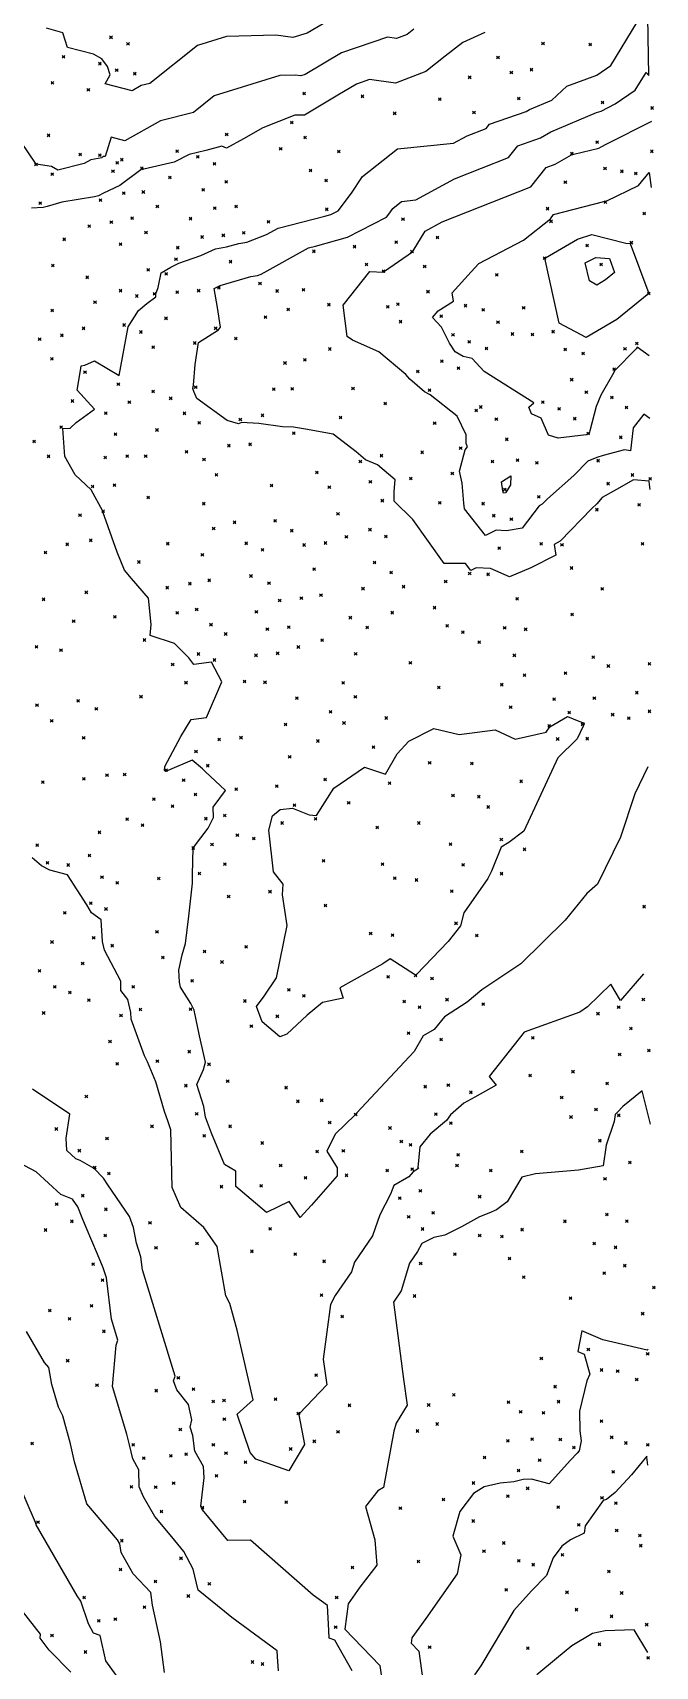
# Model space of a CAD drawing. Header units: inches. Extents: x 1411897 to 1412713, y 4930955 to 4931789.
# Drawn here: x 1412283.3 to 1412328.2, y 4931338.5 to 4931456.2 of the extents above; entities that cross this region are included whole.
import ezdxf

# ---------------------------------------------------------------- set-up
doc = ezdxf.new("R2010")
doc.units = ezdxf.units.IN
doc.header["$MEASUREMENT"] = 0
doc.header["$PDMODE"] = 35
doc.header["$PDSIZE"] = 0.1

msp = doc.modelspace()

# ---------------------------------------------------------------- linework, layer by layer
at = {"color": 2, "true_color": 0xf1eb1f}
for p, q in [((1412327.69, 4931453.15), (1412327.43, 4931468.2)), ((1412285.49, 4931456.23), (1412284.32, 4931456.58)), ((1412285.82, 4931455.17), (1412285.49, 4931456.23)), ((1412300.83, 4931456.07), (1412297.28, 4931455.97)), ((1412302.06, 4931455.89), (1412300.83, 4931456.07)), ((1412303.09, 4931456.2), (1412302.06, 4931455.89)), ((1412304.48, 4931457.02), (1412303.09, 4931456.2)), ((1412310.29, 4931456.11), (1412309.52, 4931455.82)), ((1412310.77, 4931456.5), (1412310.29, 4931456.11)), ((1412315.88, 4931456.26), (1412314.31, 4931455.53)), ((1412324.95, 4931453.88), (1412326.86, 4931457)), ((1412287.7, 4931454.7), (1412285.82, 4931455.17)), ((1412295.19, 4931455.33), (1412291.75, 4931452.58)), ((1412297.28, 4931455.97), (1412295.19, 4931455.33)), ((1412308.87, 4931455.91), (1412305.56, 4931454.78)), ((1412309.52, 4931455.82), (1412308.87, 4931455.91)), ((1412314.31, 4931455.53), (1412313.03, 4931454.55)), ((1412288.31, 4931454.36), (1412287.7, 4931454.7)), ((1412288.7, 4931453.8), (1412288.31, 4931454.36)), ((1412288.9, 4931453.21), (1412288.7, 4931453.8)), ((1412305.56, 4931454.78), (1412302.94, 4931453.22)), ((1412313.03, 4931454.55), (1412311.64, 4931453.44)), ((1412323.94, 4931453.19), (1412324.95, 4931453.88)), ((1412288.55, 4931452.56), (1412288.9, 4931453.21)), ((1412290.49, 4931452.06), (1412288.55, 4931452.56)), ((1412291.75, 4931452.58), (1412291.14, 4931452.43)), ((1412301.11, 4931453.15), (1412296.38, 4931451.69)), ((1412302.23, 4931453.18), (1412301.11, 4931453.15)), ((1412302.62, 4931453.13), (1412302.23, 4931453.18)), ((1412302.94, 4931453.22), (1412302.62, 4931453.13)), ((1412306.64, 4931452.54), (1412305.3, 4931451.74)), ((1412307.58, 4931452.86), (1412306.64, 4931452.54)), ((1412309.44, 4931452.6), (1412307.58, 4931452.86)), ((1412311.64, 4931453.44), (1412309.44, 4931452.6)), ((1412321.79, 4931452.4), (1412323.94, 4931453.19)), ((1412326.7, 4931452.09), (1412327.49, 4931453.38)), ((1412327.49, 4931453.38), (1412327.69, 4931453.15)), ((1412291.14, 4931452.43), (1412290.49, 4931452.06)), ((1412296.38, 4931451.69), (1412294.89, 4931450.5)), ((1412305.3, 4931451.74), (1412302.9, 4931450.3)), ((1412319.09, 4931450.71), (1412320.7, 4931451.39)), ((1412320.7, 4931451.39), (1412321.79, 4931452.4)), ((1412325.27, 4931451.12), (1412326.7, 4931452.09)), ((1412294.89, 4931450.5), (1412292.52, 4931449.9)), ((1412302.21, 4931450.31), (1412299.89, 4931449.39)), ((1412302.9, 4931450.3), (1412302.21, 4931450.31)), ((1412316.21, 4931449.65), (1412318.85, 4931450.57)), ((1412318.85, 4931450.57), (1412319.09, 4931450.71)), ((1412320.64, 4931449.1), (1412323.92, 4931450.49)), ((1412323.92, 4931450.49), (1412324.27, 4931450.59)), ((1412324.27, 4931450.59), (1412325.27, 4931451.12)), ((1412292.52, 4931449.9), (1412289.95, 4931448.46)), ((1412299.89, 4931449.39), (1412298.51, 4931448.59)), ((1412314.61, 4931448.81), (1412315.98, 4931449.35)), ((1412315.98, 4931449.35), (1412316.21, 4931449.65)), ((1412319.9, 4931448.67), (1412320.64, 4931449.1)), ((1412324.68, 4931448.24), (1412327.92, 4931449.86)), ((1412283.52, 4931446.84), (1412282.52, 4931448.33)), ((1412288.97, 4931448.71), (1412288.53, 4931447.33)), ((1412289.95, 4931448.46), (1412288.97, 4931448.71)), ((1412295.8, 4931447.76), (1412294.58, 4931447.47)), ((1412296.94, 4931448.06), (1412295.8, 4931447.76)), ((1412297.28, 4931447.92), (1412296.94, 4931448.06)), ((1412298.51, 4931448.59), (1412297.28, 4931447.92)), ((1412307.08, 4931445.87), (1412309.59, 4931447.87)), ((1412309.59, 4931447.87), (1412313.62, 4931448.28)), ((1412313.62, 4931448.28), (1412314.61, 4931448.81)), ((1412317.58, 4931447.25), (1412318.25, 4931448.09)), ((1412318.25, 4931448.09), (1412319.9, 4931448.67)), ((1412322.29, 4931447.48), (1412324.1, 4931447.92)), ((1412324.1, 4931447.92), (1412324.27, 4931448.01)), ((1412324.27, 4931448.01), (1412324.68, 4931448.24)), ((1412283.57, 4931446.76), (1412283.52, 4931446.84)), ((1412284.68, 4931446.61), (1412283.57, 4931446.76)), ((1412285.14, 4931446.34), (1412284.68, 4931446.61)), ((1412287.03, 4931446.81), (1412285.14, 4931446.34)), ((1412287.5, 4931447.08), (1412287.03, 4931446.81)), ((1412288.31, 4931447.22), (1412287.5, 4931447.08)), ((1412288.4, 4931447.31), (1412288.31, 4931447.22)), ((1412288.53, 4931447.33), (1412288.4, 4931447.31)), ((1412293.51, 4931446.92), (1412291.32, 4931446.42)), ((1412294.58, 4931447.47), (1412293.51, 4931446.92)), ((1412313.7, 4931445.71), (1412317.58, 4931447.25)), ((1412320.29, 4931446.54), (1412320.96, 4931446.77)), ((1412320.96, 4931446.77), (1412322.13, 4931447.45)), ((1412322.13, 4931447.45), (1412322.29, 4931447.48)), ((1412291.1, 4931446.36), (1412289.6, 4931445.24)), ((1412291.18, 4931446.4), (1412291.1, 4931446.36)), ((1412291.32, 4931446.42), (1412291.18, 4931446.4)), ((1412306.29, 4931444.67), (1412307.08, 4931445.87)), ((1412310.91, 4931444.19), (1412313.7, 4931445.71)), ((1412319.19, 4931445.14), (1412320.29, 4931446.54)), ((1412326.94, 4931445.22), (1412327.72, 4931446.16)), ((1412327.72, 4931446.16), (1412327.85, 4931445.09)), ((1412287.77, 4931444.41), (1412285.43, 4931444.04)), ((1412288.07, 4931444.48), (1412287.77, 4931444.41)), ((1412288.42, 4931444.69), (1412288.07, 4931444.48)), ((1412289.6, 4931445.24), (1412288.42, 4931444.69)), ((1412305.31, 4931443.41), (1412306.29, 4931444.67)), ((1412312.8, 4931442.61), (1412319.19, 4931445.14)), ((1412324.67, 4931444.13), (1412326.94, 4931445.22)), ((1412284.07, 4931443.65), (1412283.23, 4931443.59)), ((1412284.37, 4931443.72), (1412284.07, 4931443.65)), ((1412285.43, 4931444.04), (1412284.37, 4931443.72)), ((1412304.35, 4931443.01), (1412304.78, 4931443.13)), ((1412304.78, 4931443.13), (1412305.31, 4931443.41)), ((1412308.8, 4931442.95), (1412309.05, 4931443.27)), ((1412309.05, 4931443.27), (1412309.25, 4931443.58)), ((1412309.25, 4931443.58), (1412309.89, 4931444.09)), ((1412309.89, 4931444.09), (1412310.91, 4931444.19)), ((1412320.6, 4931442.84), (1412320.83, 4931443.15)), ((1412320.83, 4931443.15), (1412324.45, 4931444.09)), ((1412324.45, 4931444.09), (1412324.57, 4931444.09)), ((1412324.57, 4931444.09), (1412324.63, 4931444.13)), ((1412324.63, 4931444.13), (1412324.67, 4931444.13)), ((1412300.17, 4931441.69), (1412301.01, 4931442.16)), ((1412301.01, 4931442.16), (1412304.35, 4931443.01)), ((1412305.99, 4931441.5), (1412308.8, 4931442.95)), ((1412310.73, 4931440.53), (1412311.59, 4931441.95)), ((1412311.59, 4931441.95), (1412312.8, 4931442.61)), ((1412318.67, 4931441.3), (1412320.6, 4931442.84)), ((1412296.49, 4931440.67), (1412297.28, 4931440.81)), ((1412297.28, 4931440.81), (1412298.17, 4931441.06)), ((1412298.17, 4931441.06), (1412298.74, 4931441.15)), ((1412298.74, 4931441.15), (1412300.17, 4931441.69)), ((1412299.78, 4931438.85), (1412303.18, 4931440.74)), ((1412303.18, 4931440.74), (1412303.69, 4931440.87)), ((1412303.69, 4931440.87), (1412305.99, 4931441.5)), ((1412315.45, 4931439.61), (1412318.67, 4931441.3)), ((1412320.25, 4931440.02), (1412322.55, 4931441.37)), ((1412322.55, 4931441.37), (1412323.59, 4931441.71)), ((1412323.59, 4931441.71), (1412326.03, 4931441.08)), ((1412326.03, 4931441.08), (1412326.35, 4931441.06)), ((1412326.35, 4931441.06), (1412327.69, 4931437.45)), ((1412293.26, 4931439.34), (1412293.65, 4931439.55)), ((1412293.65, 4931439.55), (1412293.84, 4931439.64)), ((1412293.84, 4931439.64), (1412295.43, 4931440.18)), ((1412295.43, 4931440.18), (1412296.49, 4931440.67)), ((1412308.65, 4931439.06), (1412310.67, 4931440.44)), ((1412310.67, 4931440.44), (1412310.73, 4931440.53)), ((1412314.89, 4931439.01), (1412315.45, 4931439.61)), ((1412320.2, 4931440), (1412320.25, 4931440.02)), ((1412321.24, 4931435.31), (1412320.2, 4931440)), ((1412323.12, 4931439.67), (1412323.88, 4931440.05)), ((1412323.41, 4931438.35), (1412323.12, 4931439.67)), ((1412323.88, 4931440.05), (1412324.85, 4931439.97)), ((1412324.85, 4931439.97), (1412325.22, 4931438.95)), ((1412292.36, 4931437.88), (1412292.57, 4931438.94)), ((1412292.57, 4931438.94), (1412293.26, 4931439.34)), ((1412296.81, 4931438.03), (1412299.02, 4931438.67)), ((1412299.02, 4931438.67), (1412299.51, 4931438.74)), ((1412299.51, 4931438.74), (1412299.78, 4931438.85)), ((1412305.67, 4931436.6), (1412307.61, 4931439.04)), ((1412307.61, 4931439.04), (1412308.59, 4931438.99)), ((1412308.59, 4931438.99), (1412308.61, 4931438.97)), ((1412308.61, 4931438.97), (1412308.65, 4931439.06)), ((1412313.53, 4931437.49), (1412314.89, 4931439.01)), ((1412323.96, 4931438.06), (1412323.41, 4931438.35)), ((1412324.57, 4931438.43), (1412323.96, 4931438.06)), ((1412325.22, 4931438.95), (1412324.57, 4931438.43)), ((1412291.54, 4931436.72), (1412292.19, 4931437.2)), ((1412292.19, 4931437.2), (1412292.2, 4931437.43)), ((1412292.2, 4931437.43), (1412292.36, 4931437.88)), ((1412296.39, 4931437.81), (1412296.81, 4931438.03)), ((1412296.62, 4931436.45), (1412296.39, 4931437.81)), ((1412313.63, 4931436.89), (1412313.53, 4931437.49)), ((1412327.69, 4931437.45), (1412325.38, 4931435.57)), ((1412290.2, 4931435.05), (1412290.94, 4931436.23)), ((1412290.94, 4931436.23), (1412291.54, 4931436.72)), ((1412296.84, 4931435.02), (1412296.62, 4931436.45)), ((1412305.97, 4931434.36), (1412305.67, 4931436.6)), ((1412312.11, 4931435.73), (1412312.53, 4931436.21)), ((1412312.53, 4931436.21), (1412313.63, 4931436.89)), ((1412289.55, 4931431.53), (1412290.2, 4931435.05)), ((1412295.27, 4931433.91), (1412296.7, 4931434.84)), ((1412296.7, 4931434.84), (1412296.84, 4931435.02)), ((1412312.75, 4931435.03), (1412312.11, 4931435.73)), ((1412313.34, 4931433.87), (1412312.75, 4931435.03)), ((1412323.19, 4931434.27), (1412321.24, 4931435.31)), ((1412325.38, 4931435.57), (1412323.19, 4931434.27)), ((1412295.02, 4931432.33), (1412295.27, 4931433.91)), ((1412306.35, 4931434.08), (1412305.97, 4931434.36)), ((1412308.26, 4931433.24), (1412306.35, 4931434.08)), ((1412313.74, 4931433.24), (1412313.34, 4931433.87)), ((1412287.07, 4931432.29), (1412287.77, 4931432.6)), ((1412287.77, 4931432.6), (1412289.55, 4931431.53)), ((1412310.19, 4931431.61), (1412308.26, 4931433.24)), ((1412314.33, 4931432.91), (1412313.74, 4931433.24)), ((1412314.96, 4931432.76), (1412314.33, 4931432.91)), ((1412315.84, 4931431.83), (1412314.96, 4931432.76)), ((1412326.77, 4931433.46), (1412325.23, 4931431.88)), ((1412326.86, 4931433.58), (1412326.77, 4931433.46)), ((1412327.72, 4931432.95), (1412326.86, 4931433.58)), ((1412286.53, 4931430.49), (1412286.76, 4931431.91)), ((1412286.76, 4931431.91), (1412286.8, 4931432.24)), ((1412286.8, 4931432.24), (1412287.07, 4931432.29)), ((1412294.89, 4931430.85), (1412295.02, 4931432.33)), ((1412310.49, 4931431.27), (1412310.19, 4931431.61)), ((1412311.54, 4931430.37), (1412310.49, 4931431.27)), ((1412319.41, 4931429.57), (1412315.84, 4931431.83)), ((1412325.17, 4931431.75), (1412324.23, 4931430.12)), ((1412325.23, 4931431.88), (1412325.17, 4931431.75)), ((1412287.78, 4931429.11), (1412286.53, 4931430.49)), ((1412294.86, 4931430.6), (1412294.89, 4931430.85)), ((1412294.93, 4931430.38), (1412294.86, 4931430.6)), ((1412295.14, 4931429.88), (1412294.93, 4931430.38)), ((1412311.95, 4931430.14), (1412311.54, 4931430.37)), ((1412313.88, 4931428.6), (1412311.95, 4931430.14)), ((1412324.23, 4931430.12), (1412323.89, 4931429.31)), ((1412286.44, 4931428.15), (1412287.78, 4931429.11)), ((1412297.33, 4931428.29), (1412295.14, 4931429.88)), ((1412319.06, 4931429.26), (1412319.41, 4931429.57)), ((1412319.25, 4931428.78), (1412319.06, 4931429.26)), ((1412323.89, 4931429.31), (1412323.45, 4931427.54)), ((1412286.02, 4931427.74), (1412286.44, 4931428.15)), ((1412298.14, 4931428.06), (1412297.33, 4931428.29)), ((1412298.36, 4931428.14), (1412298.14, 4931428.06)), ((1412299.61, 4931428.07), (1412298.36, 4931428.14)), ((1412301.3, 4931427.85), (1412299.61, 4931428.07)), ((1412302.11, 4931427.81), (1412301.3, 4931427.85)), ((1412302.97, 4931427.66), (1412302.11, 4931427.81)), ((1412314.53, 4931427.26), (1412313.88, 4931428.6)), ((1412319.95, 4931428.46), (1412319.25, 4931428.78)), ((1412320.46, 4931427.25), (1412319.95, 4931428.46)), ((1412326.57, 4931427.76), (1412326.37, 4931426.1)), ((1412327.33, 4931428.76), (1412326.57, 4931427.76)), ((1412327.76, 4931428.45), (1412327.33, 4931428.76)), ((1412285.49, 4931427.73), (1412286.02, 4931427.74)), ((1412285.64, 4931425.69), (1412285.49, 4931427.73)), ((1412304.97, 4931427.31), (1412302.97, 4931427.66)), ((1412306.61, 4931426.03), (1412304.97, 4931427.31)), ((1412314.54, 4931426.63), (1412314.53, 4931427.26)), ((1412314.64, 4931426.4), (1412314.54, 4931426.63)), ((1412321.16, 4931427.02), (1412320.46, 4931427.25)), ((1412323.18, 4931427.27), (1412321.16, 4931427.02)), ((1412323.34, 4931427.34), (1412323.18, 4931427.27)), ((1412323.39, 4931427.35), (1412323.34, 4931427.34)), ((1412323.45, 4931427.54), (1412323.39, 4931427.35)), ((1412286.38, 4931424.39), (1412285.64, 4931425.69)), ((1412307.3, 4931425.45), (1412306.61, 4931426.03)), ((1412308.16, 4931425.09), (1412307.3, 4931425.45)), ((1412314.06, 4931424.64), (1412314.46, 4931426.17)), ((1412314.46, 4931426.17), (1412314.64, 4931426.4)), ((1412323.95, 4931425.63), (1412323.29, 4931425.37)), ((1412324.41, 4931425.78), (1412323.95, 4931425.63)), ((1412325.95, 4931426.17), (1412324.41, 4931425.78)), ((1412326.37, 4931426.1), (1412325.95, 4931426.17)), ((1412287.53, 4931423.31), (1412286.38, 4931424.39)), ((1412309.43, 4931424.02), (1412308.16, 4931425.09)), ((1412314.25, 4931423.78), (1412314.06, 4931424.64)), ((1412317.09, 4931423.87), (1412317.76, 4931424.32)), ((1412317.76, 4931424.32), (1412317.73, 4931423.66)), ((1412322.29, 4931424.33), (1412320.4, 4931422.65)), ((1412323.29, 4931425.37), (1412322.29, 4931424.33)), ((1412288.37, 4931421.76), (1412287.53, 4931423.31)), ((1412309.35, 4931423.18), (1412309.43, 4931424.02)), ((1412309.36, 4931422.49), (1412309.35, 4931423.18)), ((1412314.38, 4931422.33), (1412314.25, 4931423.78)), ((1412317.17, 4931423.23), (1412317.09, 4931423.87)), ((1412317.22, 4931423.07), (1412317.17, 4931423.23)), ((1412317.38, 4931423.08), (1412317.22, 4931423.07)), ((1412317.52, 4931423.29), (1412317.38, 4931423.08)), ((1412317.73, 4931423.66), (1412317.52, 4931423.29)), ((1412325.37, 4931423.32), (1412324.33, 4931422.75)), ((1412326.59, 4931424.01), (1412325.37, 4931423.32)), ((1412327.72, 4931423.93), (1412326.59, 4931424.01)), ((1412327.74, 4931423.68), (1412327.72, 4931423.93)), ((1412327.79, 4931423.32), (1412327.74, 4931423.68)), ((1412310.7, 4931421.15), (1412309.36, 4931422.49)), ((1412314.43, 4931421.94), (1412314.38, 4931422.33)), ((1412315.93, 4931420), (1412314.43, 4931421.94)), ((1412319.8, 4931422.14), (1412318.58, 4931420.53)), ((1412320.02, 4931422.26), (1412319.8, 4931422.14)), ((1412320.4, 4931422.65), (1412320.02, 4931422.26)), ((1412323.58, 4931421.95), (1412321.31, 4931419.61)), ((1412323.96, 4931422.29), (1412323.58, 4931421.95)), ((1412324.33, 4931422.75), (1412323.96, 4931422.29)), ((1412288.37, 4931421.71), (1412288.37, 4931421.76)), ((1412289.41, 4931418.8), (1412288.37, 4931421.71)), ((1412312.96, 4931417.99), (1412310.7, 4931421.15)), ((1412316.7, 4931420.39), (1412315.93, 4931420)), ((1412317.44, 4931420.34), (1412316.7, 4931420.39)), ((1412318.58, 4931420.53), (1412317.44, 4931420.34)), ((1412321.31, 4931419.61), (1412320.87, 4931419.36)), ((1412289.94, 4931417.5), (1412289.41, 4931418.8)), ((1412320.99, 4931418.58), (1412319.19, 4931417.69)), ((1412320.87, 4931419.36), (1412320.99, 4931418.58)), ((1412290.44, 4931416.9), (1412289.94, 4931417.5)), ((1412314.48, 4931418), (1412312.96, 4931417.99)), ((1412314.88, 4931417.49), (1412314.48, 4931418)), ((1412315.27, 4931417.68), (1412314.88, 4931417.49)), ((1412316.3, 4931417.63), (1412315.27, 4931417.68)), ((1412317.66, 4931417.02), (1412316.3, 4931417.63)), ((1412319.19, 4931417.69), (1412317.66, 4931417.02)), ((1412291.65, 4931415.49), (1412290.44, 4931416.9)), ((1412291.86, 4931413.6), (1412291.65, 4931415.49)), ((1412291.78, 4931412.81), (1412291.86, 4931413.6)), ((1412293.53, 4931412.23), (1412291.78, 4931412.81)), ((1412294.56, 4931411.19), (1412293.53, 4931412.23)), ((1412294.93, 4931410.71), (1412294.56, 4931411.19)), ((1412296.19, 4931410.87), (1412294.93, 4931410.71)), ((1412296.95, 4931409.46), (1412296.19, 4931410.87)), ((1412295.83, 4931406.89), (1412296.95, 4931409.46)), ((1412293.99, 4931405.53), (1412294.74, 4931406.76)), ((1412294.74, 4931406.76), (1412295.83, 4931406.89)), ((1412320.57, 4931406.23), (1412321.84, 4931406.96)), ((1412321.84, 4931406.96), (1412322.65, 4931406.63)), ((1412322.65, 4931406.63), (1412322.98, 4931406.52)), ((1412292.84, 4931403.35), (1412293.99, 4931405.53)), ((1412310.4, 4931405.19), (1412312.21, 4931406.11)), ((1412312.21, 4931406.11), (1412314.04, 4931405.66)), ((1412314.04, 4931405.66), (1412316.62, 4931406)), ((1412316.62, 4931406), (1412318.07, 4931405.34)), ((1412318.07, 4931405.34), (1412320.29, 4931405.84)), ((1412320.29, 4931405.84), (1412320.57, 4931406.23)), ((1412322.96, 4931406.27), (1412322.53, 4931405.36)), ((1412323.04, 4931406.43), (1412322.96, 4931406.27)), ((1412322.98, 4931406.52), (1412323.04, 4931406.43)), ((1412308.73, 4931402.81), (1412309.58, 4931404.28)), ((1412309.58, 4931404.28), (1412310.4, 4931405.19)), ((1412322.53, 4931405.36), (1412321.13, 4931403.99)), ((1412292.81, 4931403.08), (1412292.84, 4931403.35)), ((1412292.9, 4931403.01), (1412292.81, 4931403.08)), ((1412293, 4931403.05), (1412292.9, 4931403.01)), ((1412294.81, 4931403.82), (1412293, 4931403.05)), ((1412295.55, 4931403.19), (1412294.81, 4931403.82)), ((1412295.75, 4931403.01), (1412295.55, 4931403.19)), ((1412305.01, 4931401.8), (1412307.22, 4931403.31)), ((1412307.22, 4931403.31), (1412308.73, 4931402.81)), ((1412321.13, 4931403.99), (1412318.68, 4931398.7)), ((1412327.63, 4931403.33), (1412326.69, 4931401.38)), ((1412297.21, 4931401.62), (1412295.75, 4931403.01)), ((1412296.32, 4931400.42), (1412297.21, 4931401.62)), ((1412303.75, 4931399.83), (1412305.01, 4931401.8)), ((1412326.69, 4931401.38), (1412325.65, 4931398.28)), ((1412295.95, 4931398.92), (1412296.34, 4931399.69)), ((1412296.34, 4931399.69), (1412296.32, 4931400.42)), ((1412300.33, 4931398.77), (1412300.59, 4931399.8)), ((1412300.59, 4931399.8), (1412301.14, 4931400.27)), ((1412301.14, 4931400.27), (1412302.02, 4931400.35)), ((1412302.02, 4931400.35), (1412303.23, 4931399.89)), ((1412303.23, 4931399.89), (1412303.75, 4931399.83)), ((1412294.9, 4931397.53), (1412295.95, 4931398.92)), ((1412300.66, 4931395.78), (1412300.33, 4931398.77)), ((1412318.68, 4931398.7), (1412317.6, 4931397.88)), ((1412294.84, 4931395.59), (1412294.87, 4931397.48)), ((1412294.87, 4931397.5), (1412294.9, 4931397.53)), ((1412294.87, 4931397.48), (1412294.87, 4931397.5)), ((1412294.87, 4931397.5), (1412294.87, 4931397.5)), ((1412317.07, 4931397.56), (1412316.36, 4931395.81)), ((1412317.6, 4931397.88), (1412317.07, 4931397.56)), ((1412325.65, 4931398.28), (1412323.99, 4931394.87)), ((1412283.96, 4931396.21), (1412283.27, 4931396.79)), ((1412284.56, 4931395.89), (1412283.96, 4931396.21)), ((1412285.83, 4931395.55), (1412284.56, 4931395.89)), ((1412287.21, 4931393.4), (1412285.83, 4931395.55)), ((1412294.57, 4931392.58), (1412294.83, 4931394.96)), ((1412294.83, 4931394.96), (1412294.84, 4931395.59)), ((1412301.35, 4931394.88), (1412300.66, 4931395.78)), ((1412301.32, 4931394.11), (1412301.35, 4931394.88)), ((1412316.1, 4931395.29), (1412314.38, 4931392.81)), ((1412316.36, 4931395.81), (1412316.1, 4931395.29)), ((1412323.99, 4931394.87), (1412323.22, 4931394.22)), ((1412301.64, 4931391.9), (1412301.32, 4931394.11)), ((1412323.22, 4931394.22), (1412321.66, 4931392.28)), ((1412287.56, 4931392.81), (1412287.21, 4931393.4)), ((1412288.26, 4931392.31), (1412287.56, 4931392.81)), ((1412294.32, 4931390.6), (1412294.57, 4931392.58)), ((1412314.38, 4931392.81), (1412314.12, 4931391.88)), ((1412288.34, 4931390.75), (1412288.26, 4931392.31)), ((1412300.89, 4931388.14), (1412301.64, 4931391.9)), ((1412314.12, 4931391.88), (1412313.25, 4931390.76)), ((1412321.66, 4931392.28), (1412318.48, 4931389.13)), ((1412288.5, 4931390.12), (1412288.34, 4931390.75)), ((1412289.66, 4931387.9), (1412288.5, 4931390.12)), ((1412294.09, 4931389.8), (1412294.32, 4931390.6)), ((1412313.25, 4931390.76), (1412310.95, 4931388.38)), ((1412293.85, 4931388.68), (1412294.09, 4931389.8)), ((1412308.54, 4931389.15), (1412305.43, 4931387.41)), ((1412309.06, 4931389.51), (1412308.54, 4931389.15)), ((1412310.88, 4931388.32), (1412309.06, 4931389.51)), ((1412318.48, 4931389.13), (1412315.67, 4931387.26)), ((1412289.67, 4931387.22), (1412289.66, 4931387.9)), ((1412293.9, 4931387.83), (1412293.85, 4931388.68)), ((1412293.97, 4931387.46), (1412293.9, 4931387.83)), ((1412299.98, 4931386.81), (1412300.89, 4931388.14)), ((1412310.95, 4931388.38), (1412310.88, 4931388.32)), ((1412327.31, 4931388.42), (1412325.65, 4931386.51)), ((1412290.18, 4931386.57), (1412289.67, 4931387.22)), ((1412290.39, 4931385.63), (1412290.18, 4931386.57)), ((1412294.71, 4931386.27), (1412293.97, 4931387.46)), ((1412299.44, 4931386.06), (1412299.98, 4931386.81)), ((1412305.67, 4931386.67), (1412304.19, 4931386.35)), ((1412305.43, 4931387.41), (1412305.67, 4931386.67)), ((1412315.67, 4931387.26), (1412314.6, 4931386.38)), ((1412324.95, 4931387.68), (1412323.28, 4931386.03)), ((1412325.65, 4931386.51), (1412324.95, 4931387.68)), ((1412290.42, 4931385.16), (1412290.39, 4931385.63)), ((1412294.91, 4931385.9), (1412294.71, 4931386.27)), ((1412294.94, 4931385.8), (1412294.91, 4931385.9)), ((1412295.33, 4931383.96), (1412294.94, 4931385.8)), ((1412299.85, 4931384.95), (1412299.44, 4931386.06)), ((1412303.09, 4931385.43), (1412301.62, 4931384.07)), ((1412304.19, 4931386.35), (1412303.09, 4931385.43)), ((1412314.6, 4931386.38), (1412312.98, 4931385.33)), ((1412322.72, 4931385.66), (1412318.72, 4931384.22)), ((1412323.28, 4931386.03), (1412322.72, 4931385.66)), ((1412291.38, 4931382.51), (1412290.42, 4931385.16)), ((1412301.12, 4931383.89), (1412299.85, 4931384.95)), ((1412312.24, 4931384.42), (1412311.43, 4931383.94)), ((1412312.98, 4931385.33), (1412312.24, 4931384.42)), ((1412318.72, 4931384.22), (1412316.19, 4931381.03)), ((1412295.76, 4931382.06), (1412295.33, 4931383.96)), ((1412301.62, 4931384.07), (1412301.12, 4931383.89)), ((1412311.43, 4931383.94), (1412310.8, 4931382.83)), ((1412291.58, 4931382.08), (1412291.38, 4931382.51)), ((1412292.18, 4931380.63), (1412291.58, 4931382.08)), ((1412295.61, 4931381.52), (1412295.76, 4931382.06)), ((1412310.8, 4931382.83), (1412306.65, 4931378.38)), ((1412295.15, 4931380.44), (1412295.61, 4931381.52)), ((1412316.19, 4931381.03), (1412316.71, 4931380.4)), ((1412285.99, 4931378.3), (1412283.31, 4931380.11)), ((1412292.81, 4931378.51), (1412292.18, 4931380.63)), ((1412295.64, 4931378.87), (1412295.15, 4931380.44)), ((1412315.17, 4931379.54), (1412314.37, 4931379.1)), ((1412316.71, 4931380.4), (1412315.17, 4931379.54)), ((1412327.21, 4931379.99), (1412325.82, 4931378.85)), ((1412327.81, 4931377.59), (1412327.21, 4931379.99)), ((1412285.74, 4931376.57), (1412285.99, 4931378.3)), ((1412293.07, 4931377.76), (1412292.81, 4931378.51)), ((1412295.77, 4931378.09), (1412295.64, 4931378.87)), ((1412306.65, 4931378.38), (1412306.54, 4931378.29)), ((1412306.54, 4931378.29), (1412306.54, 4931378.27)), ((1412314.37, 4931379.1), (1412313.4, 4931378.25)), ((1412325.44, 4931378.46), (1412325.27, 4931378.29)), ((1412325.82, 4931378.85), (1412325.44, 4931378.46)), ((1412293.28, 4931377.18), (1412293.07, 4931377.76)), ((1412293.36, 4931373.03), (1412293.28, 4931377.18)), ((1412296.2, 4931376.94), (1412295.77, 4931378.09)), ((1412306.54, 4931378.27), (1412305.11, 4931376.87)), ((1412313.11, 4931377.86), (1412311.95, 4931376.86)), ((1412313.4, 4931378.25), (1412313.11, 4931377.86)), ((1412325.2, 4931377.77), (1412324.63, 4931376.07)), ((1412325.27, 4931378.29), (1412325.2, 4931377.77)), ((1412285.78, 4931375.69), (1412285.74, 4931376.57)), ((1412297.14, 4931374.67), (1412296.2, 4931376.94)), ((1412305.11, 4931376.87), (1412304.5, 4931375.63)), ((1412311.2, 4931375.95), (1412311.06, 4931374.47)), ((1412311.95, 4931376.86), (1412311.2, 4931375.95)), ((1412324.63, 4931376.07), (1412324.41, 4931374.58)), ((1412283.58, 4931374.16), (1412281.89, 4931375.03)), ((1412286.43, 4931375.09), (1412285.78, 4931375.69)), ((1412286.73, 4931374.97), (1412286.43, 4931375.09)), ((1412287.75, 4931374.39), (1412286.73, 4931374.97)), ((1412304.5, 4931375.63), (1412305.25, 4931374.44)), ((1412285.35, 4931372.52), (1412283.58, 4931374.16)), ((1412288.41, 4931373.69), (1412287.75, 4931374.39)), ((1412288.74, 4931373.21), (1412288.41, 4931373.69)), ((1412297.94, 4931374.19), (1412297.14, 4931374.67)), ((1412297.94, 4931373.1), (1412297.94, 4931374.19)), ((1412305.25, 4931373.86), (1412303.41, 4931371.75)), ((1412305.25, 4931374.44), (1412305.25, 4931373.86)), ((1412310.41, 4931373.79), (1412309.34, 4931373.17)), ((1412310.73, 4931374.14), (1412310.41, 4931373.79)), ((1412311.11, 4931374.39), (1412310.73, 4931374.14)), ((1412311.06, 4931374.47), (1412311.11, 4931374.39)), ((1412318.55, 4931373.76), (1412317.5, 4931372)), ((1412319.53, 4931374.01), (1412318.55, 4931373.76)), ((1412322.64, 4931374.27), (1412319.53, 4931374.01)), ((1412324.41, 4931374.58), (1412322.64, 4931374.27)), ((1412286.19, 4931372.19), (1412285.35, 4931372.52)), ((1412290.28, 4931370.93), (1412288.74, 4931373.21)), ((1412293.98, 4931371.59), (1412293.36, 4931373.03)), ((1412300.17, 4931371.23), (1412297.94, 4931373.1)), ((1412309.09, 4931372.55), (1412308.32, 4931371.06)), ((1412309.34, 4931373.17), (1412309.09, 4931372.55)), ((1412286.58, 4931371.62), (1412286.19, 4931372.19)), ((1412286.88, 4931370.84), (1412286.58, 4931371.62)), ((1412295.64, 4931370.13), (1412293.98, 4931371.59)), ((1412301.78, 4931372.01), (1412300.17, 4931371.23)), ((1412302.59, 4931370.87), (1412301.78, 4931372.01)), ((1412303.41, 4931371.75), (1412302.59, 4931370.87)), ((1412316.73, 4931371.41), (1412316.18, 4931371.17)), ((1412317.5, 4931372), (1412316.73, 4931371.41)), ((1412287.18, 4931370.14), (1412286.88, 4931370.84)), ((1412287.98, 4931368.22), (1412287.18, 4931370.14)), ((1412290.57, 4931370.13), (1412290.28, 4931370.93)), ((1412290.79, 4931369.02), (1412290.57, 4931370.13)), ((1412296.61, 4931368.77), (1412295.64, 4931370.13)), ((1412308.32, 4931371.06), (1412307.79, 4931369.53)), ((1412314.21, 4931370.19), (1412313.01, 4931369.58)), ((1412315.51, 4931370.9), (1412314.21, 4931370.19)), ((1412316.18, 4931371.17), (1412315.51, 4931370.9)), ((1412291.1, 4931368.02), (1412290.79, 4931369.02)), ((1412307.79, 4931369.53), (1412306.49, 4931367.65)), ((1412311.34, 4931368.99), (1412311.04, 4931368.42)), ((1412312.2, 4931369.41), (1412311.34, 4931368.99)), ((1412313.01, 4931369.58), (1412312.2, 4931369.41)), ((1412288.4, 4931367.23), (1412287.98, 4931368.22)), ((1412291.22, 4931367.1), (1412291.1, 4931368.02)), ((1412297.24, 4931365.21), (1412296.61, 4931368.77)), ((1412311.04, 4931368.42), (1412310.45, 4931367.57)), ((1412288.63, 4931366.52), (1412288.4, 4931367.23)), ((1412288.99, 4931363.53), (1412288.63, 4931366.52)), ((1412293.59, 4931359.43), (1412291.22, 4931367.1)), ((1412306.28, 4931366.94), (1412305.11, 4931365.24)), ((1412306.49, 4931367.65), (1412306.28, 4931366.94)), ((1412310.45, 4931367.57), (1412309.85, 4931365.57)), ((1412309.85, 4931365.57), (1412309.3, 4931364.77)), ((1412297.52, 4931364.66), (1412297.24, 4931365.21)), ((1412298.05, 4931362.75), (1412297.52, 4931364.66)), ((1412304.76, 4931364.6), (1412304.24, 4931360.64)), ((1412305.11, 4931365.24), (1412304.76, 4931364.6)), ((1412309.3, 4931364.77), (1412310.02, 4931359.21)), ((1412289.46, 4931362.03), (1412288.99, 4931363.53)), ((1412284.16, 4931360.4), (1412282.87, 4931362.65)), ((1412289.32, 4931361.67), (1412289.46, 4931362.03)), ((1412299.2, 4931357.73), (1412298.05, 4931362.75)), ((1412322.88, 4931362.69), (1412322.59, 4931361.21)), ((1412324.39, 4931362.05), (1412322.88, 4931362.69)), ((1412327.58, 4931361.31), (1412324.39, 4931362.05)), ((1412289.06, 4931358.67), (1412289.32, 4931361.67)), ((1412304.24, 4931360.64), (1412304.51, 4931358.8)), ((1412322.59, 4931361.21), (1412323.03, 4931361)), ((1412323.03, 4931361), (1412323.45, 4931359.57)), ((1412327.64, 4931361.37), (1412327.58, 4931361.31)), ((1412284.49, 4931360.05), (1412284.16, 4931360.4)), ((1412284.7, 4931358.83), (1412284.49, 4931360.05)), ((1412323.45, 4931359.57), (1412323.24, 4931359.1)), ((1412285.19, 4931357.19), (1412284.7, 4931358.83)), ((1412290.09, 4931355.24), (1412289.06, 4931358.67)), ((1412293.47, 4931359.1), (1412293.59, 4931359.43)), ((1412293.69, 4931358.44), (1412293.47, 4931359.1)), ((1412294.54, 4931357.38), (1412293.69, 4931358.44)), ((1412304.51, 4931358.8), (1412302.53, 4931356.74)), ((1412310.02, 4931359.21), (1412310.3, 4931357.34)), ((1412323.24, 4931359.1), (1412322.7, 4931356.9)), ((1412285.5, 4931356.57), (1412285.19, 4931357.19)), ((1412294.79, 4931356.29), (1412294.54, 4931357.38)), ((1412298.05, 4931356.69), (1412299.2, 4931357.73)), ((1412310.3, 4931357.34), (1412309.49, 4931356.05)), ((1412286.04, 4931354.54), (1412285.5, 4931356.57)), ((1412294.65, 4931355.74), (1412294.79, 4931356.29)), ((1412298.98, 4931353.93), (1412298.05, 4931356.69)), ((1412302.54, 4931356.69), (1412302.49, 4931356.65)), ((1412302.49, 4931356.65), (1412302.9, 4931354.5)), ((1412302.53, 4931356.74), (1412302.54, 4931356.69)), ((1412309.49, 4931356.05), (1412309.34, 4931355.45)), ((1412322.7, 4931356.9), (1412322.73, 4931355.49)), ((1412290.3, 4931354.48), (1412290.09, 4931355.24)), ((1412294.85, 4931355.16), (1412294.65, 4931355.74)), ((1412294.99, 4931354.02), (1412294.85, 4931355.16)), ((1412309.34, 4931355.45), (1412308.58, 4931351.41)), ((1412322.73, 4931355.49), (1412322.81, 4931354.77)), ((1412322.81, 4931354.77), (1412322.75, 4931354.4)), ((1412286.32, 4931353.25), (1412286.04, 4931354.54)), ((1412290.52, 4931353.47), (1412290.3, 4931354.48)), ((1412295.61, 4931352.92), (1412294.99, 4931354.02)), ((1412299.4, 4931353.44), (1412298.98, 4931353.93)), ((1412302.9, 4931354.5), (1412301.77, 4931352.61)), ((1412322.53, 4931353.87), (1412322.06, 4931353.38)), ((1412322.68, 4931354.04), (1412322.53, 4931353.87)), ((1412322.75, 4931354.4), (1412322.68, 4931354.04)), ((1412327.55, 4931353.65), (1412326.44, 4931352.32)), ((1412327.56, 4931353.59), (1412327.55, 4931353.65)), ((1412327.61, 4931353.01), (1412327.56, 4931353.59)), ((1412283.51, 4931348.89), (1412281.64, 4931353.23)), ((1412287.21, 4931350.23), (1412286.32, 4931353.25)), ((1412290.96, 4931352.67), (1412290.52, 4931353.47)), ((1412290.98, 4931351.44), (1412290.96, 4931352.67)), ((1412295.68, 4931352.1), (1412295.61, 4931352.92)), ((1412301.77, 4931352.61), (1412299.4, 4931353.44)), ((1412322.06, 4931353.38), (1412320.51, 4931351.66)), ((1412291.29, 4931350.74), (1412290.98, 4931351.44)), ((1412295.43, 4931350.05), (1412295.68, 4931352.1)), ((1412308.58, 4931351.41), (1412308.17, 4931351.17)), ((1412315.83, 4931351.44), (1412315.06, 4931350.96)), ((1412316.98, 4931351.71), (1412315.83, 4931351.44)), ((1412317.97, 4931351.81), (1412316.98, 4931351.71)), ((1412318.64, 4931351.98), (1412317.97, 4931351.81)), ((1412319.25, 4931352), (1412318.64, 4931351.98)), ((1412320.51, 4931351.66), (1412319.25, 4931352)), ((1412326.44, 4931352.32), (1412325.26, 4931351.03)), ((1412289.42, 4931347.64), (1412287.21, 4931350.23)), ((1412292.12, 4931349.32), (1412291.29, 4931350.74)), ((1412295.47, 4931349.94), (1412295.43, 4931350.05)), ((1412308.17, 4931351.17), (1412307.29, 4931350.04)), ((1412307.29, 4931350.04), (1412307.95, 4931347.62)), ((1412315.06, 4931350.96), (1412314.09, 4931349.68)), ((1412324.41, 4931350.46), (1412323.1, 4931348.64)), ((1412324.65, 4931350.53), (1412324.41, 4931350.46)), ((1412325.26, 4931351.03), (1412324.65, 4931350.53)), ((1412283.57, 4931348.72), (1412283.51, 4931348.89)), ((1412293.35, 4931347.85), (1412292.12, 4931349.32)), ((1412295.52, 4931349.88), (1412295.47, 4931349.94)), ((1412295.56, 4931349.8), (1412295.52, 4931349.88)), ((1412297.37, 4931347.58), (1412295.56, 4931349.8)), ((1412314.09, 4931349.68), (1412313.58, 4931347.9)), ((1412286.52, 4931343.59), (1412283.57, 4931348.72)), ((1412294.21, 4931346.79), (1412293.35, 4931347.85)), ((1412313.58, 4931347.9), (1412314.15, 4931346.55)), ((1412323.04, 4931348.1), (1412322.06, 4931347.63)), ((1412323.1, 4931348.64), (1412323.04, 4931348.1)), ((1412289.59, 4931347.34), (1412289.42, 4931347.64)), ((1412289.7, 4931346.72), (1412289.59, 4931347.34)), ((1412290.56, 4931345.18), (1412289.7, 4931346.72)), ((1412294.88, 4931345.51), (1412294.21, 4931346.79)), ((1412299, 4931347.6), (1412297.37, 4931347.58)), ((1412303.52, 4931343.65), (1412299, 4931347.6)), ((1412307.95, 4931347.62), (1412308.11, 4931345.8)), ((1412314.15, 4931346.55), (1412313.88, 4931345.17)), ((1412321.42, 4931347.18), (1412320.81, 4931346.33)), ((1412322.06, 4931347.63), (1412321.42, 4931347.18)), ((1412295.24, 4931344), (1412294.88, 4931345.51)), ((1412308.11, 4931345.8), (1412306.89, 4931344.21)), ((1412320.81, 4931346.33), (1412320.32, 4931345.07)), ((1412283.88, 4931340.83), (1412280.83, 4931344.69)), ((1412291.82, 4931343.84), (1412290.56, 4931345.18)), ((1412306.89, 4931344.21), (1412306.03, 4931343.03)), ((1412313.88, 4931345.17), (1412311.64, 4931341.96)), ((1412320.32, 4931345.07), (1412319.24, 4931343.96)), ((1412286.79, 4931343.2), (1412286.52, 4931343.59)), ((1412287.33, 4931341.57), (1412286.79, 4931343.2)), ((1412291.96, 4931342.93), (1412291.82, 4931343.84)), ((1412297.14, 4931342.47), (1412295.24, 4931344)), ((1412304.56, 4931342.89), (1412303.52, 4931343.65)), ((1412306.03, 4931343.03), (1412305.79, 4931341.2)), ((1412319.24, 4931343.96), (1412317.97, 4931342.54)), ((1412292.53, 4931340.29), (1412291.96, 4931342.93)), ((1412297.65, 4931342.03), (1412297.14, 4931342.47)), ((1412300.93, 4931339.63), (1412297.65, 4931342.03)), ((1412304.64, 4931341.09), (1412304.56, 4931342.89)), ((1412311.64, 4931341.96), (1412310.62, 4931340.58)), ((1412317.97, 4931342.54), (1412315.59, 4931338.55)), ((1412283.87, 4931340.54), (1412283.88, 4931340.83)), ((1412287.7, 4931340.91), (1412287.33, 4931341.57)), ((1412288.19, 4931340.73), (1412287.7, 4931340.91)), ((1412288.58, 4931338.92), (1412288.19, 4931340.73)), ((1412304.68, 4931340.54), (1412304.64, 4931341.09)), ((1412305.79, 4931341.2), (1412308.33, 4931338.58)), ((1412323.63, 4931340.87), (1412322.16, 4931339.99)), ((1412324.56, 4931341.07), (1412323.63, 4931340.87)), ((1412326.63, 4931341.14), (1412324.56, 4931341.07)), ((1412327.62, 4931339.5), (1412326.63, 4931341.14)), ((1412284.5, 4931339.68), (1412283.87, 4931340.54)), ((1412286.06, 4931338.1), (1412284.5, 4931339.68)), ((1412292.81, 4931338.08), (1412292.53, 4931340.29)), ((1412300.95, 4931339.22), (1412300.93, 4931339.63)), ((1412305.09, 4931340.39), (1412304.68, 4931340.54)), ((1412306.33, 4931338.2), (1412305.09, 4931340.39)), ((1412310.62, 4931340.58), (1412310.57, 4931340.18)), ((1412310.57, 4931340.18), (1412311.13, 4931339.6)), ((1412311.13, 4931339.6), (1412311.96, 4931333.57)), ((1412322.16, 4931339.99), (1412321.04, 4931339.08)), ((1412289.96, 4931337.01), (1412288.58, 4931338.92)), ((1412301.02, 4931338.19), (1412300.95, 4931339.22)), ((1412308.33, 4931338.58), (1412308.52, 4931337.24)), ((1412315.59, 4931338.55), (1412315.14, 4931337.89)), ((1412321.04, 4931339.08), (1412319.63, 4931337.91))]:
    msp.add_line(p, q, dxfattribs=at)
for p in [(1412288.96, 4931455.91), (1412290.18, 4931455.44), (1412320.07, 4931455.46), (1412323.47, 4931455.39), (1412285.54, 4931454.51), (1412288.16, 4931454.01), (1412289.37, 4931453.54), (1412316.83, 4931454.46), (1412319.24, 4931453.58), (1412284.74, 4931452.63), (1412290.67, 4931453.29), (1412314.79, 4931453.03), (1412317.79, 4931453.37), (1412287.33, 4931452.13), (1412302.87, 4931451.86), (1412307.07, 4931451.66), (1412312.64, 4931451.45), (1412318.33, 4931451.5), (1412324.36, 4931451.22), (1412309.39, 4931450.43), (1412315.1, 4931450.5), (1412327.93, 4931450.82), (1412284.46, 4931448.85), (1412297.29, 4931448.91), (1412301.98, 4931449.77), (1412293.72, 4931447.7), (1412301.18, 4931447.88), (1412302.94, 4931448.69), (1412305.36, 4931447.68), (1412323.97, 4931448.36), (1412327.91, 4931447.69), (1412283.56, 4931446.75), (1412286.74, 4931447.47), (1412288.16, 4931447.41), (1412289.41, 4931446.87), (1412289.74, 4931447.09), (1412295.21, 4931447.3), (1412296.41, 4931446.8), (1412322.15, 4931447.54), (1412284.73, 4931446.05), (1412289.1, 4931446.26), (1412291.18, 4931446.47), (1412293.2, 4931445.81), (1412297.26, 4931445.49), (1412303.33, 4931446.32), (1412304.45, 4931445.59), (1412321.68, 4931445.47), (1412324.54, 4931446.46), (1412325.75, 4931446.25), (1412326.75, 4931446.1), (1412288.2, 4931444.18), (1412289.88, 4931444.68), (1412291.29, 4931444.76), (1412295.6, 4931444.92), (1412283.86, 4931443.96), (1412292.3, 4931443.72), (1412296.43, 4931443.6), (1412297.97, 4931443.72), (1412304.5, 4931443.51), (1412320.4, 4931443.56), (1412324.57, 4931444.03), (1412327.36, 4931443.21), (1412287.39, 4931442.3), (1412288.98, 4931442.59), (1412290.48, 4931442.87), (1412291.48, 4931441.84), (1412294.69, 4931442.84), (1412298.52, 4931441.82), (1412300.3, 4931442.62), (1412309.99, 4931442.8), (1412320.65, 4931442.65), (1412285.59, 4931441.35), (1412289.65, 4931441), (1412293.77, 4931440.75), (1412295.52, 4931441.52), (1412297.05, 4931441.64), (1412306.5, 4931440.82), (1412309.5, 4931441.15), (1412312.47, 4931441.49), (1412323.25, 4931440.9), (1412326.43, 4931441.11), (1412284.77, 4931439.46), (1412293.64, 4931439.92), (1412297.57, 4931439.74), (1412303.57, 4931440.49), (1412307.36, 4931439.54), (1412310.64, 4931440.48), (1412320.18, 4931440), (1412324.26, 4931439.54), (1412287.25, 4931438.61), (1412291.64, 4931439.15), (1412292.94, 4931438.86), (1412308.58, 4931439.05), (1412311.55, 4931439.4), (1412316.74, 4931438.79), (1412289.65, 4931437.65), (1412290.82, 4931437.27), (1412292.09, 4931437.42), (1412293.73, 4931437.54), (1412295.27, 4931437.65), (1412296.73, 4931437.86), (1412299.69, 4931438.17), (1412300.92, 4931437.63), (1412302.82, 4931437.72), (1412311.79, 4931437.58), (1412327.69, 4931437.45), (1412284.73, 4931436.23), (1412287.81, 4931436.82), (1412301.72, 4931436.3), (1412304.65, 4931436.64), (1412308.89, 4931436.49), (1412309.62, 4931436.68), (1412314.49, 4931436.57), (1412315.77, 4931436.27), (1412318.68, 4931436.42), (1412286.98, 4931434.94), (1412289.9, 4931435.18), (1412292.92, 4931435.66), (1412296.5, 4931434.94), (1412300.08, 4931435.75), (1412309.81, 4931435.42), (1412312.74, 4931435.81), (1412316.83, 4931435.38), (1412283.82, 4931434.15), (1412285.42, 4931434.43), (1412291.11, 4931434.67), (1412292, 4931433.58), (1412294.99, 4931433.88), (1412297.95, 4931434.2), (1412313.59, 4931434.47), (1412314.76, 4931433.96), (1412317.87, 4931434.53), (1412319.31, 4931434.49), (1412320.8, 4931434.7), (1412326.83, 4931433.85), (1412284.7, 4931432.74), (1412301.49, 4931432.44), (1412302.92, 4931432.66), (1412304.72, 4931433.45), (1412312.79, 4931432.57), (1412316, 4931433.49), (1412321.67, 4931433.42), (1412322.96, 4931433.13), (1412325.98, 4931433.46), (1412287.09, 4931431.78), (1412311.05, 4931431.83), (1412313.98, 4931432.07), (1412322.14, 4931431.24), (1412325.19, 4931431.99), (1412289.49, 4931430.91), (1412291.99, 4931430.39), (1412295.06, 4931430.69), (1412300.68, 4931430.55), (1412302.01, 4931430.57), (1412306.39, 4931430.61), (1412311.9, 4931430.48), (1412323.19, 4931430.33), (1412286.18, 4931429.7), (1412288.58, 4931428.82), (1412290.28, 4931429.61), (1412293.26, 4931429.89), (1412308.71, 4931429.52), (1412315.26, 4931429.02), (1412315.59, 4931429.27), (1412320.06, 4931429.62), (1412321.23, 4931429.13), (1412325.03, 4931429.96), (1412326.08, 4931429.24), (1412285.37, 4931427.82), (1412294.25, 4931428.81), (1412295.31, 4931428.13), (1412298.27, 4931428.36), (1412299.87, 4931428.67), (1412305.49, 4931428.51), (1412312.27, 4931428.1), (1412316.71, 4931428.4), (1412322.36, 4931428.43), (1412283.42, 4931426.79), (1412289.28, 4931427.31), (1412292.27, 4931427.61), (1412297.45, 4931426.48), (1412298.98, 4931426.58), (1412302.12, 4931427.38), (1412317.46, 4931426.94), (1412323.33, 4931427.36), (1412325.67, 4931427.08), (1412284.46, 4931425.71), (1412288.54, 4931425.63), (1412290.13, 4931425.73), (1412291.46, 4931425.73), (1412294.4, 4931426.04), (1412295.66, 4931425.49), (1412306.92, 4931425.34), (1412308.44, 4931425.76), (1412311.37, 4931426), (1412314.14, 4931426.31), (1412316.43, 4931425.34), (1412318.24, 4931425.43), (1412324.04, 4931425.4), (1412296.55, 4931424.38), (1412303.79, 4931424.55), (1412310.55, 4931424.11), (1412313.54, 4931424.48), (1412319.63, 4931425.24), (1412326.51, 4931424.37), (1412287.63, 4931423.54), (1412289.21, 4931423.64), (1412300.52, 4931423.61), (1412304.68, 4931423.49), (1412307.64, 4931423.88), (1412317.33, 4931423.33), (1412324.76, 4931423.74), (1412327.79, 4931424.1), (1412288.39, 4931421.76), (1412291.64, 4931422.75), (1412295.64, 4931422.3), (1412308.5, 4931422.52), (1412312.64, 4931422.37), (1412315.76, 4931422.3), (1412319.77, 4931422.79), (1412323.95, 4931421.87), (1412326.99, 4931422.22), (1412286.73, 4931421.47), (1412297.86, 4931420.96), (1412300.78, 4931421.07), (1412305.31, 4931421.57), (1412316.53, 4931421.44), (1412317.79, 4931421.18), (1412287.5, 4931419.66), (1412293.05, 4931419.42), (1412296.35, 4931420.51), (1412298.7, 4931419.44), (1412301.98, 4931420.36), (1412304.4, 4931419.47), (1412305.91, 4931419.91), (1412307.61, 4931420.43), (1412308.76, 4931419.94), (1412319.94, 4931419.41), (1412327.24, 4931419.41), (1412284.24, 4931418.78), (1412285.81, 4931419.37), (1412295.54, 4931418.62), (1412299.87, 4931418.98), (1412302.87, 4931419.32), (1412316.92, 4931419.1), (1412321.44, 4931419.33), (1412290.97, 4931418.1), (1412299.04, 4931417.09), (1412303.59, 4931417.59), (1412307.94, 4931418.06), (1412309.13, 4931417.34), (1412314.79, 4931417.27), (1412316.12, 4931417.21), (1412322.13, 4931417.67), (1412287.18, 4931415.91), (1412293.01, 4931416.25), (1412294.64, 4931416.54), (1412296.03, 4931416.78), (1412300.34, 4931416.58), (1412307.11, 4931416.18), (1412310.03, 4931416.32), (1412313.06, 4931416.69), (1412324.34, 4931416.16), (1412284.1, 4931415.41), (1412301.11, 4931415.33), (1412302.67, 4931415.5), (1412304.08, 4931415.71), (1412312.26, 4931414.81), (1412318.21, 4931415.45), (1412286.27, 4931413.83), (1412289.24, 4931414.14), (1412293.73, 4931414.43), (1412295.13, 4931414.68), (1412296.16, 4931413.58), (1412299.43, 4931414.5), (1412306.2, 4931414.09), (1412309.21, 4931414.45), (1412322.17, 4931414.32), (1412291.37, 4931412.48), (1412297.22, 4931412.91), (1412300.22, 4931413.26), (1412301.76, 4931413.41), (1412304.16, 4931412.46), (1412307.41, 4931413.38), (1412313.17, 4931413.5), (1412314.3, 4931413.04), (1412317.31, 4931413.35), (1412318.82, 4931413.25), (1412283.59, 4931411.98), (1412285.36, 4931411.74), (1412295.26, 4931411.47), (1412299.4, 4931411.37), (1412300.96, 4931411.52), (1412302.45, 4931411.97), (1412306.58, 4931411.48), (1412315.48, 4931412.32), (1412318.01, 4931411.37), (1412323.69, 4931411.24), (1412293.4, 4931410.72), (1412296.41, 4931411.04), (1412310.52, 4931410.83), (1412321.69, 4931410.09), (1412324.78, 4931410.6), (1412327.74, 4931410.76), (1412294.36, 4931409.4), (1412298.58, 4931409.49), (1412300.05, 4931409.43), (1412305.68, 4931409.39), (1412312.57, 4931409.06), (1412317.1, 4931409.26), (1412318.74, 4931409.94), (1412283.63, 4931407.78), (1412286.59, 4931408.09), (1412291.12, 4931408.39), (1412302.35, 4931408.29), (1412306.56, 4931408.38), (1412317.74, 4931407.63), (1412320.87, 4931408.21), (1412323.77, 4931408.29), (1412326.83, 4931408.68), (1412284.69, 4931406.65), (1412287.9, 4931407.51), (1412304.77, 4931407.3), (1412305.74, 4931406.5), (1412308.78, 4931406.86), (1412321.96, 4931407.25), (1412325.09, 4931407.1), (1412326.25, 4931406.84), (1412327.74, 4931407.34), (1412286.99, 4931405.42), (1412296.75, 4931405.31), (1412298.32, 4931405.44), (1412301.53, 4931406.39), (1412320.52, 4931406.3), (1412321.13, 4931405.34), (1412322.92, 4931406.39), (1412323.26, 4931405.37), (1412295.08, 4931404.44), (1412303.86, 4931405.2), (1412307.86, 4931404.76), (1412292.93, 4931403.09), (1412295.93, 4931403.42), (1412301.83, 4931404.05), (1412311.91, 4931403.63), (1412314.95, 4931403.58), (1412284.05, 4931402.24), (1412287.01, 4931402.47), (1412288.67, 4931402.73), (1412289.94, 4931402.78), (1412294.19, 4931402.37), (1412300.9, 4931401.95), (1412304.38, 4931402.42), (1412309.02, 4931402.16), (1412318.5, 4931402.29), (1412292.05, 4931401.01), (1412295.04, 4931401.35), (1412297.98, 4931401.72), (1412302.17, 4931400.57), (1412306.08, 4931400.75), (1412313.59, 4931401.27), (1412315.45, 4931401.19), (1412290.12, 4931399.56), (1412293.39, 4931400.5), (1412295.79, 4931399.6), (1412297.15, 4931399.83), (1412303.69, 4931399.59), (1412316.13, 4931400.44), (1412288.13, 4931398.62), (1412291.23, 4931399.13), (1412298.06, 4931398.41), (1412301.28, 4931399.29), (1412308.13, 4931398.97), (1412311.13, 4931399.29), (1412283.65, 4931397.69), (1412294.88, 4931397.49), (1412296.23, 4931397.74), (1412299.24, 4931398.17), (1412313.41, 4931397.76), (1412317.07, 4931398.1), (1412318.74, 4931397.39), (1412284.38, 4931396.42), (1412285.88, 4931396.26), (1412287.41, 4931396.95), (1412297.16, 4931396.33), (1412304.27, 4931396.57), (1412308.52, 4931396.33), (1412314.32, 4931396.27), (1412288.31, 4931395.39), (1412289.41, 4931394.97), (1412292.4, 4931395.29), (1412295.33, 4931395.65), (1412309.4, 4931395.31), (1412310.96, 4931395.18), (1412317.09, 4931395.64), (1412287.5, 4931393.51), (1412297.43, 4931393.99), (1412300.41, 4931394.34), (1412313.5, 4931394.37), (1412285.63, 4931392.81), (1412288.6, 4931393.09), (1412304.4, 4931393.34), (1412327.35, 4931393.26), (1412292.27, 4931391.44), (1412307.66, 4931391.33), (1412309.24, 4931391.21), (1412313.81, 4931392.06), (1412315.3, 4931391.18), (1412284.71, 4931390.71), (1412287.71, 4931391.02), (1412289.05, 4931390.45), (1412295.7, 4931390.03), (1412298.69, 4931390.36), (1412286.92, 4931389.17), (1412292.7, 4931389.6), (1412296.95, 4931389.27), (1412283.81, 4931388.63), (1412294.8, 4931387.92), (1412308.92, 4931388.2), (1412310.89, 4931388.3), (1412312.08, 4931388.08), (1412284.91, 4931387.48), (1412286, 4931387.08), (1412287.37, 4931386.53), (1412290.56, 4931387.48), (1412298.6, 4931386.46), (1412301.77, 4931387.26), (1412302.85, 4931386.83), (1412313.16, 4931386.56), (1412327.3, 4931386.57), (1412284.11, 4931385.6), (1412289.68, 4931385.41), (1412291.08, 4931385.85), (1412294.69, 4931385.87), (1412300.94, 4931385.36), (1412310.08, 4931386.42), (1412311.18, 4931386.01), (1412315.77, 4931386.24), (1412324.03, 4931385.55), (1412325.52, 4931386.01), (1412299.07, 4931384.65), (1412310.39, 4931384.15), (1412326.4, 4931384.48), (1412288.89, 4931383.54), (1412312.73, 4931383.68), (1412319.34, 4931383.8), (1412289.41, 4931381.94), (1412292.3, 4931382.13), (1412294.59, 4931382.81), (1412296.02, 4931381.9), (1412325.59, 4931382.61), (1412327.7, 4931382.89), (1412297.36, 4931380.68), (1412319.14, 4931381.09), (1412322.23, 4931381.37), (1412287.18, 4931379.58), (1412294.35, 4931380.36), (1412301.57, 4931380.22), (1412311.59, 4931380.29), (1412313.25, 4931380.4), (1412314.88, 4931379.88), (1412321.42, 4931379.5), (1412324.69, 4931380.52), (1412295.13, 4931378.33), (1412302.42, 4931379.23), (1412304.13, 4931379.3), (1412306.58, 4931378.28), (1412312.36, 4931378.31), (1412323.89, 4931378.64), (1412325.53, 4931378.22), (1412285.02, 4931377.24), (1412291.91, 4931377.43), (1412297.54, 4931377.43), (1412304.71, 4931377.7), (1412309.05, 4931377.31), (1412313.44, 4931377.66), (1412322.09, 4931378.1), (1412288.67, 4931376.55), (1412295.67, 4931376.75), (1412299.85, 4931376.23), (1412309.87, 4931376.33), (1412310.53, 4931376.09), (1412324.17, 4931376.4), (1412286.68, 4931375.68), (1412303.8, 4931375.61), (1412305.69, 4931375.66), (1412313.96, 4931375.37), (1412318.54, 4931375.62), (1412326.33, 4931374.83), (1412287.78, 4931374.47), (1412288.81, 4931374.03), (1412301.18, 4931374.6), (1412302.97, 4931373.72), (1412305.92, 4931373.9), (1412308.85, 4931374.24), (1412310.65, 4931374.35), (1412313.88, 4931374.6), (1412316.31, 4931374.24), (1412324.54, 4931373.64), (1412286.93, 4931372.43), (1412296.91, 4931373.08), (1412299.77, 4931373.14), (1412311.24, 4931372.78), (1412315.51, 4931372.36), (1412285.05, 4931371.82), (1412288.59, 4931371.45), (1412309.76, 4931372.26), (1412312.16, 4931371.19), (1412284.25, 4931369.96), (1412286.14, 4931370.58), (1412291.77, 4931370.47), (1412300.42, 4931370.04), (1412310.4, 4931370.9), (1412311.4, 4931370.03), (1412318.57, 4931369.98), (1412321.65, 4931370.58), (1412324.67, 4931371.07), (1412326.11, 4931370.6), (1412288.54, 4931369.56), (1412295.15, 4931368.98), (1412315.51, 4931369.56), (1412317.11, 4931369.49), (1412323.76, 4931368.98), (1412292.2, 4931368.68), (1412299.11, 4931368.42), (1412302.23, 4931368.22), (1412304.31, 4931367.7), (1412313.73, 4931368.21), (1412317.66, 4931367.9), (1412325.3, 4931368.71), (1412287.67, 4931367.5), (1412311.26, 4931367.55), (1412318.69, 4931366.56), (1412324.48, 4931366.85), (1412325.96, 4931367.39), (1412288.35, 4931366.35), (1412304.12, 4931365.27), (1412328.06, 4931365.81), (1412284.55, 4931364.15), (1412287.56, 4931364.49), (1412310.82, 4931365.2), (1412322.06, 4931365.04), (1412285.97, 4931363.56), (1412305.61, 4931363.72), (1412327.25, 4931363.93), (1412288.45, 4931362.66), (1412285.84, 4931360.54), (1412319.95, 4931360.7), (1412323.34, 4931361.35), (1412327.61, 4931361.03), (1412303.73, 4931359.5), (1412324.29, 4931359.87), (1412325.45, 4931359.79), (1412287.95, 4931358.77), (1412292.22, 4931358.38), (1412293.81, 4931359.3), (1412294.9, 4931358.49), (1412320.94, 4931358.67), (1412326.82, 4931359.18), (1412296.32, 4931357.6), (1412297.1, 4931357.68), (1412300.81, 4931357.76), (1412306.13, 4931357.32), (1412311.84, 4931357.35), (1412313.65, 4931358.08), (1412317.58, 4931357.55), (1412321.19, 4931357.59), (1412297.12, 4931356.33), (1412302.45, 4931356.73), (1412312.45, 4931355.98), (1412318.46, 4931356.85), (1412320.1, 4931356.78), (1412324.28, 4931356.19), (1412293.95, 4931355.58), (1412303.6, 4931354.73), (1412305.31, 4931355.41), (1412311.03, 4931355.47), (1412317.54, 4931354.76), (1412319.29, 4931354.89), (1412321.32, 4931354.86), (1412325.02, 4931355.02), (1412283.28, 4931354.58), (1412290.56, 4931354.48), (1412291.32, 4931353.52), (1412293.27, 4931353.68), (1412294.37, 4931353.8), (1412296.33, 4931354.48), (1412297.24, 4931353.88), (1412301.9, 4931354.18), (1412315.86, 4931353.57), (1412322.3, 4931354.28), (1412326.04, 4931354.61), (1412327.62, 4931354.47), (1412298.64, 4931353.22), (1412318.31, 4931352.62), (1412319.83, 4931353.37), (1412325.13, 4931352.53), (1412290.43, 4931351.45), (1412292.18, 4931351.43), (1412293.47, 4931351.72), (1412296.55, 4931352.25), (1412315.06, 4931351.73), (1412318.97, 4931351.34), (1412295.55, 4931349.95), (1412298.58, 4931350.39), (1412301.58, 4931350.34), (1412312.9, 4931350.53), (1412317.54, 4931350.78), (1412321.17, 4931349.99), (1412324.32, 4931350.65), (1412325.32, 4931350.28), (1412283.7, 4931348.91), (1412292.59, 4931349.67), (1412309.8, 4931349.91), (1412315.05, 4931348.99), (1412322.65, 4931348.71), (1412325.38, 4931348.31), (1412327.05, 4931347.94), (1412289.74, 4931347.57), (1412315.82, 4931346.81), (1412317.25, 4931347.4), (1412321.47, 4931346.55), (1412327.11, 4931347.21), (1412289.65, 4931345.49), (1412294, 4931346.3), (1412306.35, 4931345.64), (1412311.1, 4931346.07), (1412318.33, 4931346.12), (1412319.37, 4931345.84), (1412324.82, 4931345.35), (1412292.16, 4931344.63), (1412296.04, 4931344.46), (1412287.02, 4931343.47), (1412294.53, 4931343.58), (1412305.21, 4931343.47), (1412317.42, 4931344.03), (1412321.8, 4931343.85), (1412325.74, 4931343.8), (1412288.08, 4931341.8), (1412289.27, 4931341.92), (1412291.37, 4931342.78), (1412322.48, 4931342.6), (1412325.01, 4931342.12), (1412284.71, 4931340.74), (1412305.14, 4931341.34), (1412327.54, 4931341.52), (1412287.12, 4931339.55), (1412311.91, 4931339.89), (1412318.98, 4931339.82), (1412324.14, 4931340.1), (1412299.15, 4931338.83), (1412299.87, 4931338.68), (1412327.64, 4931339.12)]:
    msp.add_point(p)

doc.saveas('drawing.dxf')
